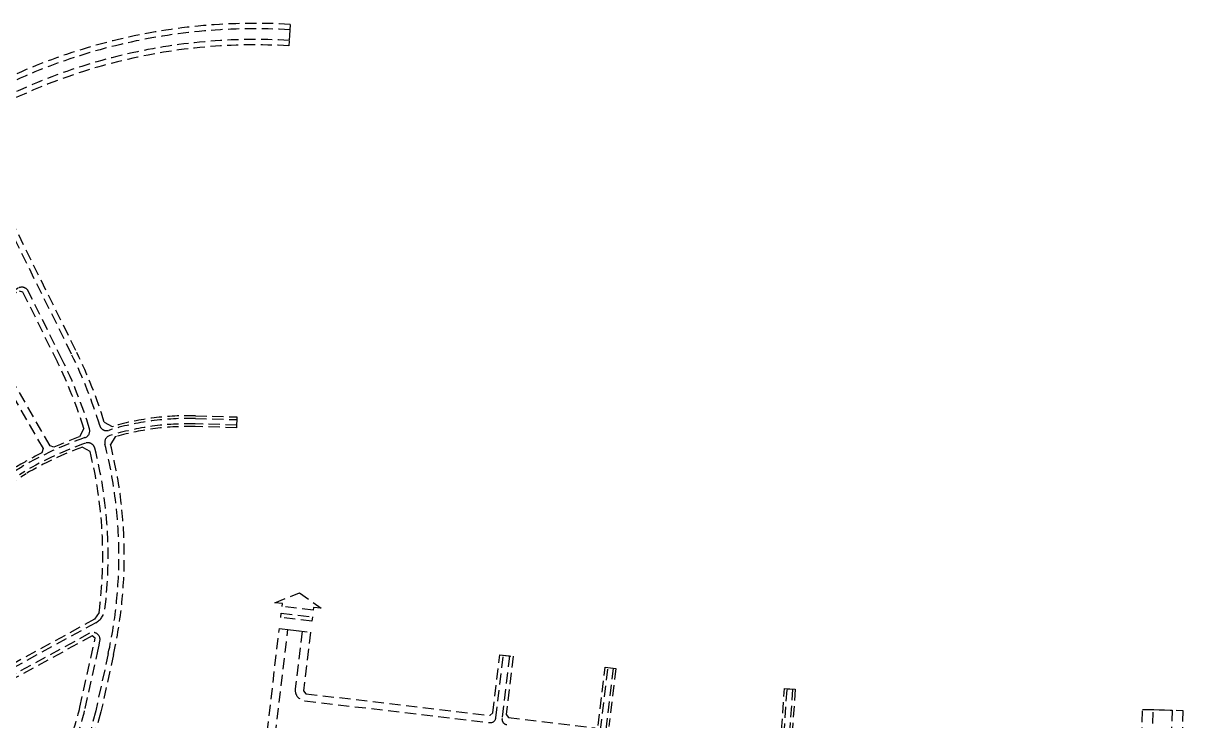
# Model space of a CAD drawing. Header units: metres. Extents: x 566243 to 572707, y 2062953 to 2068466.
# Drawn here: x 569704 to 570997, y 2067114 to 2067892 of the extents above; entities that cross this region are included whole.
import ezdxf

# ---------------------------------------------------------------- set-up
doc = ezdxf.new("R2010")
doc.units = ezdxf.units.M
doc.linetypes.add('HIDDEN', pattern=[0.375, 0.25, -0.125])
doc.layers.add('LogDg phu', color=7, linetype='CONTINUOUS')
doc.layers.add('ViaHeSphu', color=32, linetype='CONTINUOUS')

msp = doc.modelspace()

# ---------------------------------------------------------------- linework, layer by layer
at = {"layer": 'LogDg phu', "linetype": 'HIDDEN', "ltscale": 50}
for points in [[(569636.837, 2067798.833, -0.14710883), (570001.087, 2067885.155), (570000.374, 2067873.176, 0.14812992), (569640.646, 2067787.166, 0.39396335)], [(569635.551, 2067770.18), (569758.191, 2067522.137, -0.04185861), (569789.209, 2067443.457, 0.41571319), (569799.211, 2067438.109, -0.08108563), (569895.955, 2067451.263), (569942.09, 2067450.033), (569941.93, 2067444.035), (569895.795, 2067445.266, 0.08159396), (569800.394, 2067432.195, 0.39965567), (569794.997, 2067422.578, -0.11697511), (569798.765, 2067189.047), (569784.688, 2067125.127), (569756.481, 2067012.149), (569739.053, 2066933.81, -0.20733773), (569690.852, 2066867.592)], [(569702.705, 2067397.645, -0.04796072), (569772.758, 2067429.932, 0.4011957), (569777.783, 2067439.782, 0.04197594), (569747.434, 2067516.819), (569709.558, 2067593.425, 0.434434), (569698.358, 2067596.791), (569651.043, 2067569.213, -0.01182583), (569644.707, 2067565.718), (569589.66, 2067537.03, 0.02630574), (569576.347, 2067529.176), (569567.922, 2067523.588, 0.40359743), (569565.52, 2067512.745), (569649.428, 2067375.652, 0.40792553), (569660.28, 2067372.917), (569702.705, 2067397.645)], [(569969.453, 2066966.69), (569999.071, 2067215.813), (570014.959, 2067213.924), (570007.313, 2067149.609, 0.41455605), (570017.826, 2067136.275), (570224.294, 2067111.972, 0.41387116), (570230.953, 2067117.223), (570239.279, 2067187.254), (570246.231, 2067186.428), (570237.907, 2067116.419, 0.41455605), (570243.164, 2067109.751)], [(569645.59, 2066982.149), (569677.079, 2066999.487, 0.21602577), (569772.969, 2067127.707), (569787.045, 2067191.628, 0.00590673), (569789.421, 2067203.055, 0.6357445), (569777.725, 2067211.606), (569582.963, 2067104.897, 0.3884731), (569579.043, 2067093.396), (569624.613, 2066989.275, 0.44105184), (569645.59, 2066982.149)], [(570347.648, 2067103.487), (570355.958, 2067173.382), (570361.916, 2067172.674), (570353.608, 2067102.8, 0.41455605)], [(570551.115, 2067079.837), (570555.936, 2067149.756), (570561.922, 2067149.343), (570557.041, 2067078.556, 0.40012887)], [(570962.079, 2067036.141), (570964.209, 2067126.391), (570985.203, 2067125.895), (570982.989, 2067032.077, 0.42128484)]]:
    msp.add_lwpolyline(points, format="xyb", dxfattribs=at)
at = {"layer": 'LogDg phu', "linetype": 'HIDDEN', "ltscale": 50, "elevation": 0}
msp.add_lwpolyline([(569503.849, 2067289.504, 0.01546118), (569532.185, 2067302.324), (569651.063, 2067360.6), (569705.726, 2067392.461, -0.04700491), (569773.307, 2067423.765, -0.44197475), (569783.733, 2067418.171, -0.09182375), (569795.037, 2067238.6, -0.24188352), (569784.791, 2067223.459), (569580.228, 2067111.38, -0.41437034), (569568.008, 2067114.953), (569516.318, 2067209.416, -0.09793133), (569508.617, 2067233.839), (569507.491, 2067244.018, 0.03986408), (569503.704, 2067263.717), (569499.209, 2067279.986, -0.37823793), (569503.849, 2067289.504)], format="xyb", dxfattribs=at)
at = {"layer": 'LogDg phu', "linetype": 'HIDDEN', "ltscale": 50}
for points in [[(569992.9, 2067244.683), (569984.607, 2067245.669), (570012.043, 2067256.828), (570036.022, 2067239.56), (570027.728, 2067240.546), (570027.352, 2067237.386), (569992.525, 2067241.524)], [(570025.854, 2067225.096), (569991.099, 2067229.228), (569991.591, 2067233.972), (570026.418, 2067229.835)]]:
    msp.add_lwpolyline(points, close=True, dxfattribs=at)
at = {"layer": 'ViaHeSphu', "linetype": 'HIDDEN', "ltscale": 50}
for points in [[(569631.689, 2067802.78, -0.14807393), (570001.443, 2067891.145), (570000.018, 2067867.187, 0.14874906), (569642.352, 2067781.212)], [(569640.267, 2067774.18), (569763.57, 2067524.797, -0.04083134), (569794.347, 2067447.193), (569803.077, 2067442.391), (569804.504, 2067442.795, -0.07579815), (569896.035, 2067454.262), (569942.17, 2067453.032), (569941.85, 2067441.036), (569895.715, 2067442.267, 0.07579815), (569807.773, 2067431.249), (569806.285, 2067430.827), (569801.295, 2067422.141, -0.1159972), (569804.624, 2067187.757), (569790.548, 2067123.836), (569756.931, 2067007.267), (569740.517, 2066933.483, -0.20734041), (569691.614, 2066866.3)], [(569771.434, 2067440.049), (569766.827, 2067431.002, 0.01903593), (569738.209, 2067419.338), (569733.983, 2067420.69), (569652.054, 2067562.877), (569653.157, 2067566.973), (569699.305, 2067593.871), (569703.227, 2067592.692), (569742.056, 2067514.159, -0.04090882), (569771.434, 2067440.049)], [(569701.194, 2067400.237), (569696.404, 2067397.445), (569690.792, 2067398.503), (569607.312, 2067539.47), (569608.424, 2067543.426), (569639.949, 2067559.855), (569645.232, 2067558.335), (569726.002, 2067417.655), (569724.636, 2067412.889, 0.01640727), (569701.194, 2067400.237)], [(569767.109, 2067128.998), (569784.123, 2067206.257), (569780.814, 2067208.737), (569585.265, 2067101.597), (569583.837, 2067097.407), (569631.255, 2066989.064), (569640.194, 2066986.027), (569674.185, 2067004.743, 0.21594938), (569767.109, 2067128.998)]]:
    msp.add_lwpolyline(points, format="xyb", dxfattribs=at)
msp.add_lwpolyline([(569788.491, 2067234.633), (569783.432, 2067227.276), (569578.304, 2067114.887), (569574.233, 2067116.077), (569521.582, 2067212.297, -0.09793133), (569514.581, 2067234.499), (569513.454, 2067244.678, 0.03986408), (569509.488, 2067265.315), (569505.048, 2067281.382), (569508.329, 2067288.131, 0.01367732), (569533.505, 2067299.63), (569652.48, 2067357.954), (569707.237, 2067389.869, -0.04411238), (569770.027, 2067419.396), (569778.349, 2067414.963, -0.0933344)], format="xyb", close=True, dxfattribs=at)
for points in [[(569964.761, 2067007.7), (569989.638, 2067216.935), (570024.393, 2067212.802), (570016.628, 2067147.492), (570019.253, 2067144.162), (570224.238, 2067120.034), (570227.572, 2067122.663), (570235.307, 2067187.727), (570250.203, 2067185.956), (570242.469, 2067120.909), (570245.094, 2067117.579), (570341.926, 2067106.182)], [(570345.26, 2067108.81), (570352.979, 2067173.736), (570364.895, 2067172.32), (570357.177, 2067107.407)], [(570548.457, 2067084.889), (570552.943, 2067149.962), (570564.915, 2067149.137), (570560.388, 2067083.485)], [(570950.11, 2067037.602), (570952.213, 2067126.674), (570997.2, 2067125.612), (570995.058, 2067034.889)]]:
    msp.add_lwpolyline(points, dxfattribs=at)

doc.saveas('drawing.dxf')
